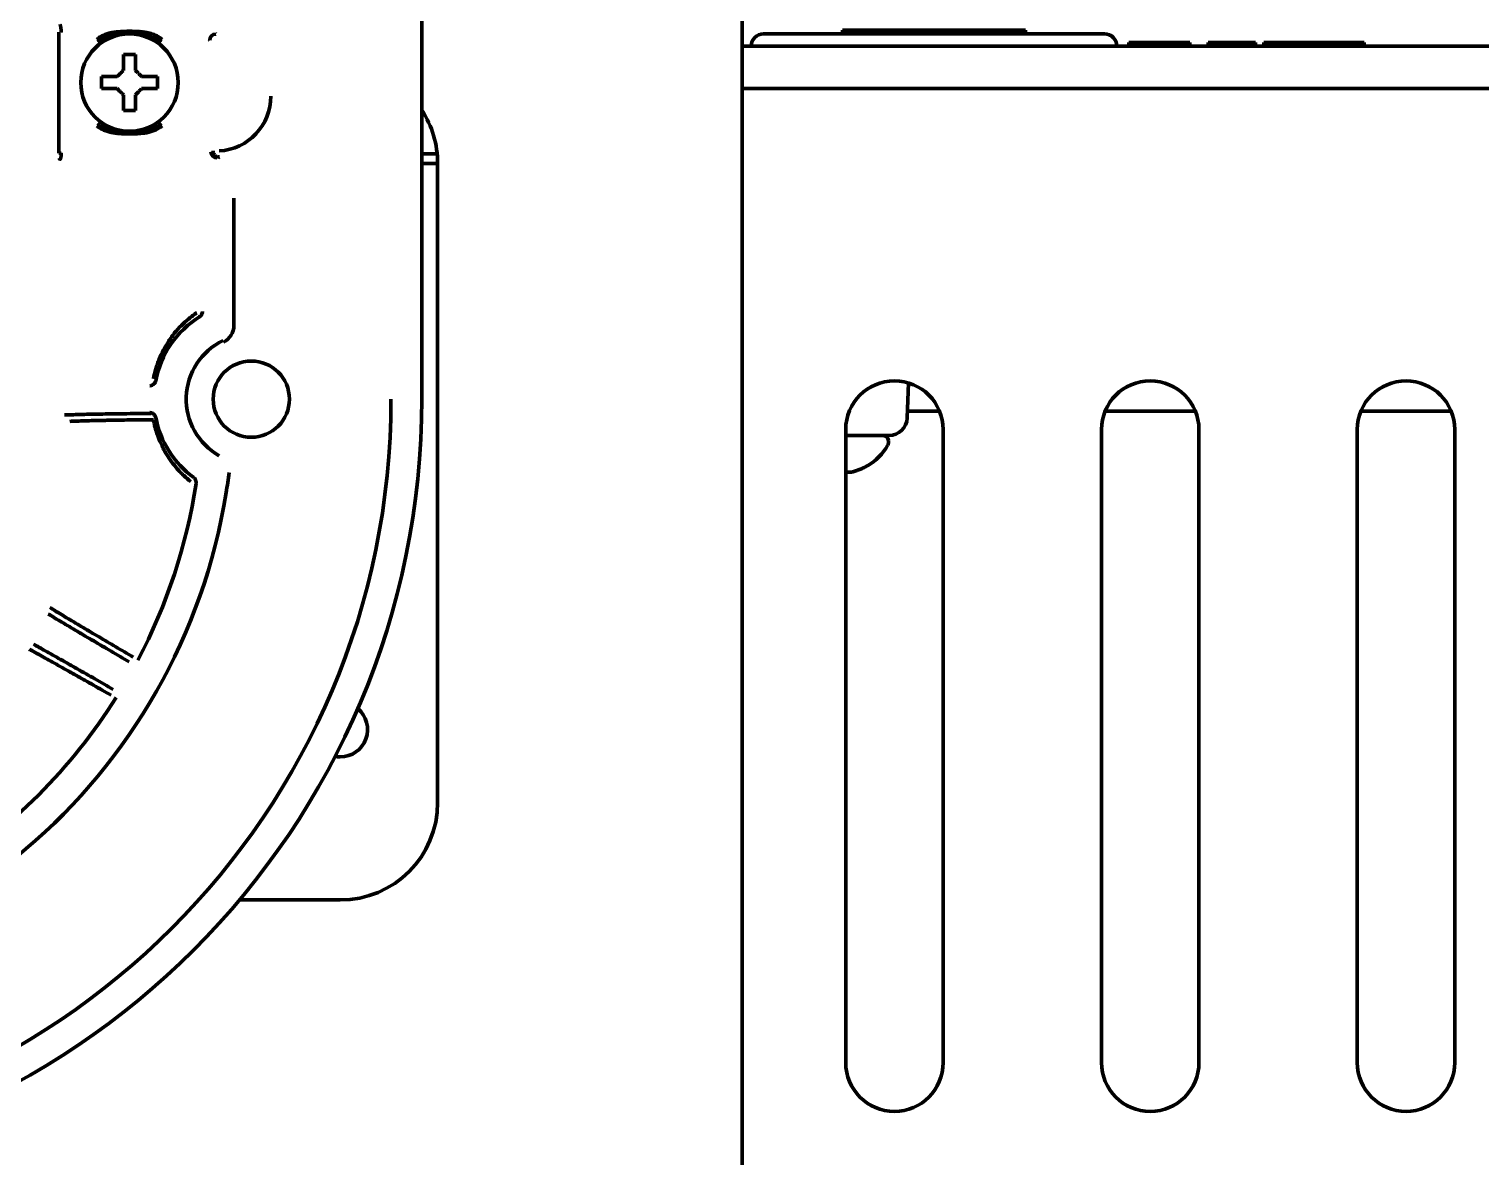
# Model space of a CAD drawing. Header units: inches. Extents: x -2898 to 7248, y 606 to 5598.
# Drawn here: x 2698 to 2817.2, y 5330.3 to 5422.9 of the extents above; entities that cross this region are included whole.
import ezdxf

# ---------------------------------------------------------------- set-up
doc = ezdxf.new("R2010")
doc.units = ezdxf.units.IN

msp = doc.modelspace()

# ---------------------------------------------------------------- linework, layer by layer
at = {"linetype": 'Continuous', "lineweight": 70}
for p, q in [((2730.25, 5464.56), (2730.25, 5392.55)), ((2756.55, 5428.85), (2756.55, 4805.55)), ((2700.46, 5412.76), (2700.46, 5422.68)), ((2713.34, 5422.54), (2713.3, 5422.57)), ((2758.3, 5422.55), (2786.3, 5422.55)), ((2764.8, 5422.85), (2766.3, 5422.85)), ((2764.8, 5422.85), (2764.8, 5422.55)), ((2766.3, 5422.85), (2778.3, 5422.85)), ((2779.8, 5422.85), (2778.3, 5422.85)), ((2779.8, 5422.55), (2779.8, 5422.85)), ((2712.84, 5422.04), (2712.8, 5422.08)), ((2756.55, 5421.55), (2981.43, 5421.55)), ((2788.8, 5421.85), (2788.3, 5421.85)), ((2788.3, 5421.85), (2788.3, 5421.55)), ((2788.8, 5421.85), (2792.8, 5421.85)), ((2793.3, 5421.85), (2792.8, 5421.85)), ((2793.3, 5421.55), (2793.3, 5421.85)), ((2794.8, 5421.85), (2794.8, 5421.55)), ((2794.8, 5421.85), (2795.48, 5421.85)), ((2795.48, 5421.85), (2796.73, 5421.85)), ((2795.48, 5421.85), (2795.48, 5421.55)), ((2796.73, 5421.85), (2798, 5421.85)), ((2796.73, 5421.85), (2796.73, 5421.55)), ((2798, 5421.85), (2798.7, 5421.85)), ((2798, 5421.85), (2798, 5421.55)), ((2798.7, 5421.85), (2798.7, 5421.55)), ((2799.38, 5421.85), (2799.76, 5421.85)), ((2799.38, 5421.85), (2799.38, 5421.55)), ((2799.76, 5421.85), (2799.76, 5421.55)), ((2799.76, 5421.85), (2800.46, 5421.85)), ((2800.46, 5421.55), (2800.46, 5421.85)), ((2800.46, 5421.85), (2800.5, 5421.85)), ((2800.5, 5421.85), (2801.52, 5421.85)), ((2800.5, 5421.55), (2800.5, 5421.85)), ((2801.52, 5421.85), (2802.21, 5421.85)), ((2801.52, 5421.85), (2801.52, 5421.55)), ((2802.21, 5421.55), (2802.21, 5421.85)), ((2802.21, 5421.85), (2804.4, 5421.85)), ((2804.4, 5421.85), (2804.98, 5421.85)), ((2804.4, 5421.55), (2804.4, 5421.85)), ((2804.98, 5421.55), (2804.98, 5421.85)), ((2804.98, 5421.85), (2805.75, 5421.85)), ((2805.75, 5421.85), (2806.8, 5421.85)), ((2805.75, 5421.85), (2805.75, 5421.55)), ((2806.8, 5421.85), (2807.62, 5421.85)), ((2806.8, 5421.85), (2806.8, 5421.55)), ((2807.62, 5421.85), (2807.62, 5421.55)), ((2703.95, 5418.55), (2703.95, 5419.05)), ((2708.55, 5419.05), (2708.55, 5418.55)), ((2703.95, 5418.05), (2703.95, 5418.55)), ((2708.55, 5418.55), (2708.55, 5418.05)), ((2756.56, 5418.05), (3070.05, 5418.05)), ((2700.65, 5412.76), (2700.46, 5412.76)), ((2731.51, 5412.69), (2730.25, 5412.69)), ((2730.25, 5411.89), (2731.55, 5411.89)), ((2731.55, 5411.91), (2731.55, 5359.41)), ((2714.82, 5398.59), (2714.82, 5409.05)), ((2770.1, 5391), (2770.2, 5393.88)), ((2772.76, 5391.55), (2770.12, 5391.55)), ((2793.76, 5391.55), (2786.34, 5391.55)), ((2814.76, 5391.55), (2807.34, 5391.55)), ((2765.05, 5338.05), (2765.05, 5390.05)), ((2768.6, 5389.55), (2765.05, 5389.55)), ((2768.55, 5388.95), (2768.55, 5389.15)), ((2773.05, 5390.05), (2773.05, 5338.05)), ((2786.05, 5338.05), (2786.05, 5390.05)), ((2794.05, 5390.05), (2794.05, 5338.05)), ((2807.05, 5338.05), (2807.05, 5390.05)), ((2815.05, 5390.05), (2815.05, 5338.05)), ((2766.85, 5387.1), (2766.85, 5387.07)), ((2723.55, 5351.41), (2715.27, 5351.41))]:
    msp.add_line(p, q, dxfattribs=at)
for centre, radius in [((2706.25, 5418.55), 4), ((2716.25, 5392.55), 3.13)]:
    msp.add_circle(centre, radius, dxfattribs=at)
for centre, radius, start, end in [((2758.3, 5421.55), 1, 90, 180), ((2786.3, 5421.55), 1, 0, 90), ((2713.36, 5417.43), 4.5, 273.2098, 0.0026), ((2723.55, 5411.91), 8, 0, 33.1242), ((2716.25, 5392.55), 7.99, 122.0759, 169.1104), ((2716.25, 5392.55), 5.34, 115.7368, 240.4997), ((2769.05, 5390.05), 4, 0, 180), ((2790.05, 5390.05), 4, 0, 180), ((2811.05, 5390.05), 4, 0, 180), ((2666.25, 5392.55), 64, 180, 0), ((2666.25, 5392.55), 61.47, 180, 0), ((2716.25, 5392.55), 7.99, 190.8896, 233.7004), ((2768.6, 5391.05), 1.5, 270, 358), ((2768.15, 5389.15), 0.4, 0, 90), ((2764.35, 5391.17), 4.8, 301.3727, 329.6988), ((2768.15, 5388.95), 0.4, 329.6988, 0), ((2666.25, 5392.55), 45.99, 332.2154, 351.3469), ((2664.61, 5392.81), 50.21, 350.9077, 352.8054), ((2666.25, 5392.55), 48.55, 189.0902, 350.9098), ((2666.25, 5392.55), 45.99, 302.2154, 327.7846), ((2723.55, 5365.41), 2.25, 270, 50.2594), ((2723.55, 5365.41), 2.25, 259.0481, 270), ((2723.55, 5359.41), 8, 270, 0), ((2769.05, 5338.05), 4, 180, 0), ((2790.05, 5338.05), 4, 180, 0), ((2811.05, 5338.05), 4, 180, 0)]:
    msp.add_arc(centre, radius, start, end, dxfattribs=at)
for centre, major_axis, ratio, start_param, end_param in [((2713.34, 5422.04), (0.424, 0.265), 0.996619, 1.014163, 2.581916), ((2713.44, 5412.86), (0.186, -0.464), 0.998896, 4.332447, 5.902482), ((2700.55, 5412.35), (-0.0707, 0.0707), 0.999695, 0.785279, 2.355718), ((2713.32, 5398.59), (-1.42, -0.5), 0.998612, 1.684757, 2.803906)]:
    msp.add_ellipse(centre, major_axis=major_axis, ratio=ratio, start_param=start_param, end_param=end_param, dxfattribs=at)
for points in [[(2700.65, 5422.68), (2700.65, 5422.69), (2700.65, 5422.72), (2700.64, 5422.77), (2700.64, 5422.82), (2700.64, 5422.88), (2700.63, 5422.93), (2700.62, 5422.99), (2700.62, 5423.05), (2700.61, 5423.11), (2700.6, 5423.16), (2700.58, 5423.22), (2700.57, 5423.28), (2700.56, 5423.31), (2700.55, 5423.32)], [(2705.75, 5419.55), (2705.75, 5419.6), (2705.75, 5419.71), (2705.75, 5419.87), (2705.75, 5420.03), (2705.75, 5420.19), (2705.75, 5420.34), (2705.75, 5420.49), (2705.75, 5420.66), (2705.75, 5420.78), (2705.75, 5420.85)], [(2705.75, 5420.85), (2705.91, 5420.85), (2706.25, 5420.85), (2706.58, 5420.85), (2706.75, 5420.85)], [(2705.25, 5419.05), (2705.27, 5419.07), (2705.32, 5419.12), (2705.39, 5419.19), (2705.46, 5419.26), (2705.53, 5419.33), (2705.6, 5419.4), (2705.68, 5419.48), (2705.72, 5419.52), (2705.75, 5419.55)], [(2706.75, 5419.55), (2706.77, 5419.52), (2706.82, 5419.47), (2706.9, 5419.4), (2706.97, 5419.33), (2707.04, 5419.25), (2707.11, 5419.19), (2707.18, 5419.12), (2707.22, 5419.07), (2707.25, 5419.05)], [(2707.25, 5419.05), (2707.3, 5419.05), (2707.41, 5419.05), (2707.57, 5419.05), (2707.73, 5419.05), (2707.89, 5419.05), (2708.04, 5419.05), (2708.19, 5419.05), (2708.36, 5419.05), (2708.48, 5419.05), (2708.55, 5419.05)], [(2705.25, 5418.05), (2705.19, 5418.05), (2705.08, 5418.05), (2704.92, 5418.05), (2704.76, 5418.05), (2704.61, 5418.05), (2704.46, 5418.05), (2704.3, 5418.05), (2704.13, 5418.05), (2704.01, 5418.05), (2703.95, 5418.05)], [(2705.75, 5417.55), (2705.72, 5417.57), (2705.67, 5417.63), (2705.6, 5417.7), (2705.52, 5417.77), (2705.45, 5417.84), (2705.38, 5417.91), (2705.32, 5417.98), (2705.27, 5418.02), (2705.25, 5418.05)], [(2707.25, 5418.05), (2707.22, 5418.02), (2707.18, 5417.98), (2707.1, 5417.91), (2707.03, 5417.83), (2706.96, 5417.76), (2706.89, 5417.69), (2706.82, 5417.62), (2706.77, 5417.57), (2706.75, 5417.55)], [(2706.75, 5417.55), (2706.75, 5417.49), (2706.75, 5417.39), (2706.75, 5417.22), (2706.75, 5417.06), (2706.75, 5416.91), (2706.75, 5416.76), (2706.75, 5416.6), (2706.75, 5416.44), (2706.75, 5416.31), (2706.75, 5416.25)], [(2706.75, 5416.25), (2706.58, 5416.25), (2706.25, 5416.25), (2705.91, 5416.25), (2705.75, 5416.25)], [(2713.64, 5412.44), (2713.59, 5412.42), (2713.54, 5412.4), (2713.49, 5412.38)], [(2765.55, 5386.55), (2765.6, 5386.57), (2765.71, 5386.6), (2765.87, 5386.65), (2766.03, 5386.7), (2766.19, 5386.76), (2766.34, 5386.83), (2766.49, 5386.9), (2766.66, 5386.99), (2766.78, 5387.06), (2766.85, 5387.1)], [(2765.05, 5386.55), (2765.07, 5386.55), (2765.12, 5386.54), (2765.2, 5386.54), (2765.27, 5386.54), (2765.34, 5386.54), (2765.41, 5386.54), (2765.48, 5386.54), (2765.52, 5386.55), (2765.55, 5386.55)]]:
    msp.add_open_spline(points, degree=3, dxfattribs=at)
for points, knots in [([(2708.92, 5422.1), (2708.83, 5422.17), (2708.74, 5422.24), (2708.54, 5422.36), (2708.44, 5422.41), (2708.28, 5422.48), (2708.23, 5422.5), (2708.15, 5422.53), (2708.12, 5422.54), (2708.06, 5422.56), (2707.93, 5422.6), (2707.78, 5422.63), (2707.56, 5422.68), (2707.32, 5422.71), (2707.09, 5422.73), (2706.91, 5422.74), (2706.85, 5422.75), (2706.73, 5422.75), (2706.67, 5422.75), (2706.49, 5422.76), (2706.37, 5422.76), (2706.19, 5422.76), (2706.13, 5422.76), (2706.01, 5422.76), (2705.95, 5422.75), (2705.77, 5422.75), (2705.65, 5422.75), (2705.29, 5422.73), (2705.06, 5422.7), (2704.8, 5422.65), (2704.77, 5422.65), (2704.71, 5422.63), (2704.68, 5422.63), (2704.6, 5422.61), (2704.43, 5422.56), (2704.27, 5422.5), (2704.06, 5422.41), (2703.96, 5422.36), (2703.83, 5422.28), (2703.81, 5422.27), (2703.76, 5422.24), (2703.74, 5422.22), (2703.66, 5422.17), (2703.62, 5422.14), (2703.57, 5422.1)], [0, 0, 0, 0, 0.0625, 0.0625, 0.125, 0.125, 0.15625, 0.15625, 0.171875, 0.171875, 0.1875, 0.25, 0.25, 0.3125, 0.375, 0.375, 0.40625, 0.40625, 0.4375, 0.4375, 0.5, 0.5, 0.53125, 0.53125, 0.5625, 0.5625, 0.625, 0.625, 0.75, 0.75, 0.765625, 0.765625, 0.78125, 0.78125, 0.8125, 0.875, 0.875, 0.9375, 0.9375, 0.953125, 0.953125, 0.96875, 0.96875, 1, 1, 1, 1]), ([(2708.87, 5421.9), (2708.78, 5421.97), (2708.68, 5422.04), (2708.49, 5422.15), (2708.39, 5422.21), (2708.23, 5422.28), (2708.18, 5422.3), (2708.1, 5422.33), (2708.07, 5422.34), (2708.02, 5422.36), (2707.88, 5422.41), (2707.74, 5422.45), (2707.41, 5422.52), (2707.18, 5422.56), (2706.83, 5422.59), (2706.72, 5422.6), (2706.48, 5422.6), (2706.37, 5422.61), (2706.19, 5422.61), (2706.13, 5422.61), (2706.01, 5422.6), (2705.96, 5422.6), (2705.78, 5422.6), (2705.67, 5422.59), (2705.32, 5422.56), (2705.09, 5422.52), (2704.84, 5422.47), (2704.81, 5422.46), (2704.75, 5422.45), (2704.72, 5422.44), (2704.64, 5422.41), (2704.59, 5422.4), (2704.42, 5422.34), (2704.32, 5422.3), (2704.11, 5422.21), (2704.01, 5422.16), (2703.89, 5422.08), (2703.86, 5422.07), (2703.81, 5422.04), (2703.79, 5422.02), (2703.72, 5421.97), (2703.67, 5421.94), (2703.63, 5421.9)], [0, 0, 0, 0, 0.0625, 0.0625, 0.125, 0.125, 0.15625, 0.15625, 0.171875, 0.171875, 0.1875, 0.25, 0.25, 0.375, 0.375, 0.4375, 0.4375, 0.5, 0.5, 0.53125, 0.53125, 0.5625, 0.5625, 0.625, 0.625, 0.75, 0.75, 0.765625, 0.765625, 0.78125, 0.78125, 0.8125, 0.8125, 0.875, 0.875, 0.9375, 0.9375, 0.953125, 0.953125, 0.96875, 0.96875, 1, 1, 1, 1]), ([(2706.75, 5420.85), (2706.75, 5420.64), (2706.75, 5420.44), (2706.75, 5420.11), (2706.75, 5420), (2706.75, 5419.78), (2706.75, 5419.66), (2706.75, 5419.55)], [0, 0, 0, 0, 0.5, 0.5, 0.75, 0.75, 1, 1, 1, 1]), ([(2703.95, 5419.05), (2704.15, 5419.05), (2704.36, 5419.05), (2704.68, 5419.05), (2704.79, 5419.05), (2705.02, 5419.05), (2705.13, 5419.05), (2705.25, 5419.05)], [0, 0, 0, 0, 0.5, 0.5, 0.75, 0.75, 1, 1, 1, 1]), ([(2708.55, 5418.05), (2708.34, 5418.05), (2708.13, 5418.05), (2707.81, 5418.05), (2707.7, 5418.05), (2707.48, 5418.05), (2707.36, 5418.05), (2707.25, 5418.05)], [0, 0, 0, 0, 0.5, 0.5, 0.75, 0.75, 1, 1, 1, 1]), ([(2705.75, 5416.25), (2705.75, 5416.45), (2705.75, 5416.66), (2705.75, 5416.99), (2705.75, 5417.1), (2705.75, 5417.32), (2705.75, 5417.43), (2705.75, 5417.55)], [0, 0, 0, 0, 0.5, 0.5, 0.75, 0.75, 1, 1, 1, 1]), ([(2703.63, 5415.19), (2703.72, 5415.12), (2703.81, 5415.06), (2704.01, 5414.94), (2704.11, 5414.89), (2704.26, 5414.82), (2704.31, 5414.8), (2704.4, 5414.76), (2704.42, 5414.75), (2704.48, 5414.73), (2704.61, 5414.69), (2704.75, 5414.65), (2705.09, 5414.57), (2705.31, 5414.54), (2705.66, 5414.51), (2705.78, 5414.5), (2706.01, 5414.49), (2706.13, 5414.49), (2706.3, 5414.49), (2706.36, 5414.49), (2706.48, 5414.49), (2706.54, 5414.49), (2706.71, 5414.5), (2706.83, 5414.51), (2707.17, 5414.54), (2707.4, 5414.57), (2707.66, 5414.63), (2707.69, 5414.64), (2707.74, 5414.65), (2707.77, 5414.66), (2707.85, 5414.68), (2707.91, 5414.7), (2708.07, 5414.75), (2708.18, 5414.79), (2708.39, 5414.89), (2708.49, 5414.94), (2708.61, 5415.01), (2708.63, 5415.03), (2708.68, 5415.06), (2708.71, 5415.07), (2708.78, 5415.12), (2708.82, 5415.16), (2708.87, 5415.19)], [0, 0, 0, 0, 0.0625, 0.0625, 0.125, 0.125, 0.15625, 0.15625, 0.171875, 0.171875, 0.1875, 0.25, 0.25, 0.375, 0.375, 0.4375, 0.4375, 0.5, 0.5, 0.53125, 0.53125, 0.5625, 0.5625, 0.625, 0.625, 0.75, 0.75, 0.765625, 0.765625, 0.78125, 0.78125, 0.8125, 0.8125, 0.875, 0.875, 0.9375, 0.9375, 0.953125, 0.953125, 0.96875, 0.96875, 1, 1, 1, 1]), ([(2703.57, 5414.99), (2703.66, 5414.92), (2703.76, 5414.86), (2703.95, 5414.74), (2704.05, 5414.69), (2704.21, 5414.62), (2704.26, 5414.6), (2704.35, 5414.57), (2704.37, 5414.56), (2704.43, 5414.54), (2704.57, 5414.5), (2704.71, 5414.46), (2704.94, 5414.42), (2705.17, 5414.38), (2705.41, 5414.36), (2705.58, 5414.35), (2705.64, 5414.35), (2705.76, 5414.35), (2705.82, 5414.34), (2706, 5414.34), (2706.13, 5414.34), (2706.31, 5414.34), (2706.37, 5414.34), (2706.49, 5414.34), (2706.55, 5414.34), (2706.73, 5414.34), (2706.85, 5414.35), (2707.2, 5414.37), (2707.44, 5414.39), (2707.7, 5414.44), (2707.73, 5414.45), (2707.78, 5414.46), (2707.81, 5414.47), (2707.9, 5414.49), (2708.07, 5414.54), (2708.23, 5414.6), (2708.44, 5414.69), (2708.54, 5414.74), (2708.66, 5414.81), (2708.69, 5414.83), (2708.73, 5414.86), (2708.76, 5414.87), (2708.83, 5414.92), (2708.88, 5414.96), (2708.92, 5414.99)], [0, 0, 0, 0, 0.0625, 0.0625, 0.125, 0.125, 0.15625, 0.15625, 0.171875, 0.171875, 0.1875, 0.25, 0.25, 0.3125, 0.375, 0.375, 0.40625, 0.40625, 0.4375, 0.4375, 0.5, 0.5, 0.53125, 0.53125, 0.5625, 0.5625, 0.625, 0.625, 0.75, 0.75, 0.765625, 0.765625, 0.78125, 0.78125, 0.8125, 0.875, 0.875, 0.9375, 0.9375, 0.953125, 0.953125, 0.96875, 0.96875, 1, 1, 1, 1]), ([(2713.12, 5412.94), (2713.12, 5412.91), (2713.12, 5412.87), (2713.13, 5412.8), (2713.14, 5412.77), (2713.17, 5412.71), (2713.19, 5412.68), (2713.23, 5412.62), (2713.25, 5412.6), (2713.3, 5412.55), (2713.32, 5412.53), (2713.38, 5412.5), (2713.41, 5412.48), (2713.48, 5412.46), (2713.51, 5412.45), (2713.58, 5412.44), (2713.61, 5412.44), (2713.64, 5412.44)], [0, 0, 0, 0, 0.125, 0.125, 0.25, 0.25, 0.375, 0.375, 0.5, 0.5, 0.625, 0.625, 0.75, 0.75, 0.875, 0.875, 1, 1, 1, 1]), ([(2700.55, 5412.25), (2700.55, 5412.25), (2700.55, 5412.25), (2700.56, 5412.25), (2700.56, 5412.25), (2700.56, 5412.26), (2700.56, 5412.26), (2700.56, 5412.26), (2700.57, 5412.26), (2700.57, 5412.26), (2700.57, 5412.26), (2700.57, 5412.27), (2700.57, 5412.27), (2700.57, 5412.27), (2700.58, 5412.27), (2700.58, 5412.28), (2700.58, 5412.28), (2700.58, 5412.28), (2700.58, 5412.28), (2700.58, 5412.29), (2700.59, 5412.29), (2700.59, 5412.3), (2700.59, 5412.3), (2700.59, 5412.3), (2700.59, 5412.31), (2700.59, 5412.31), (2700.6, 5412.32), (2700.6, 5412.32), (2700.6, 5412.32), (2700.6, 5412.33), (2700.6, 5412.33), (2700.6, 5412.34), (2700.6, 5412.34), (2700.61, 5412.35), (2700.61, 5412.35), (2700.61, 5412.36), (2700.61, 5412.36), (2700.61, 5412.37), (2700.61, 5412.37), (2700.61, 5412.38), (2700.61, 5412.38), (2700.62, 5412.39), (2700.62, 5412.39), (2700.62, 5412.4), (2700.62, 5412.41), (2700.62, 5412.41), (2700.62, 5412.42), (2700.62, 5412.43), (2700.63, 5412.45), (2700.63, 5412.49), (2700.64, 5412.52), (2700.64, 5412.55), (2700.64, 5412.58), (2700.64, 5412.6), (2700.64, 5412.62), (2700.65, 5412.64), (2700.65, 5412.66), (2700.65, 5412.68), (2700.65, 5412.69), (2700.65, 5412.71), (2700.65, 5412.73), (2700.65, 5412.75), (2700.65, 5412.76), (2700.65, 5412.76)], [0, 0, 0, 0, 0.015383, 0.030642, 0.04578, 0.060796, 0.07569, 0.090464, 0.105118, 0.119651, 0.134066, 0.148361, 0.162537, 0.176595, 0.190535, 0.204357, 0.218062, 0.231651, 0.245122, 0.258478, 0.271717, 0.284841, 0.297849, 0.310743, 0.323521, 0.336185, 0.348735, 0.361171, 0.373493, 0.385703, 0.397799, 0.409782, 0.421652, 0.43341, 0.445056, 0.45659, 0.468013, 0.479324, 0.490524, 0.501614, 0.512592, 0.523459, 0.534216, 0.544863, 0.5554, 0.565828, 0.576145, 0.586353, 0.635571, 0.684796, 0.734095, 0.783531, 0.806444, 0.828729, 0.850396, 0.871438, 0.891831, 0.911565, 0.930648, 0.949062, 0.966772, 0.983755, 1, 1, 1, 1]), ([(2712.24, 5399.74), (2712.24, 5399.7), (2712.23, 5399.66), (2712.22, 5399.61), (2712.22, 5399.6), (2712.21, 5399.58), (2712.21, 5399.57), (2712.19, 5399.54), (2712.18, 5399.5), (2712.15, 5399.46), (2712.14, 5399.44), (2712.13, 5399.43), (2712.12, 5399.41), (2712.11, 5399.41), (2712.07, 5399.37), (2712.04, 5399.34), (2712, 5399.32)], [0, 0, 0, 0, 0.25, 0.25, 0.3125, 0.3125, 0.375, 0.375, 0.5, 0.625, 0.625, 0.6875, 0.6875, 0.75, 0.75, 1, 1, 1, 1]), ([(2711.79, 5399.65), (2711.73, 5399.62), (2711.67, 5399.58), (2711.56, 5399.5), (2711.39, 5399.37), (2711.22, 5399.24), (2710.9, 5398.98), (2710.7, 5398.79), (2710.32, 5398.4), (2710.13, 5398.2), (2709.91, 5397.93), (2709.87, 5397.87), (2709.79, 5397.76), (2709.75, 5397.71), (2709.62, 5397.54), (2709.54, 5397.42), (2709.32, 5397.08), (2709.18, 5396.84), (2708.92, 5396.35), (2708.8, 5396.1), (2708.67, 5395.77), (2708.64, 5395.71), (2708.59, 5395.58), (2708.52, 5395.38), (2708.46, 5395.18), (2708.34, 5394.77), (2708.27, 5394.5), (2708.22, 5394.22)], [0, 0, 0, 0, 0.03125, 0.03125, 0.0625, 0.125, 0.125, 0.25, 0.25, 0.375, 0.375, 0.40625, 0.40625, 0.4375, 0.4375, 0.5, 0.5, 0.625, 0.625, 0.75, 0.75, 0.78125, 0.78125, 0.8125, 0.875, 0.875, 1, 1, 1, 1]), ([(2708.4, 5394.06), (2708.39, 5394.03), (2708.39, 5394), (2708.37, 5393.96), (2708.37, 5393.95), (2708.35, 5393.92), (2708.35, 5393.91), (2708.32, 5393.87), (2708.31, 5393.85), (2708.28, 5393.82), (2708.27, 5393.81), (2708.25, 5393.78), (2708.24, 5393.78), (2708.2, 5393.75), (2708.18, 5393.73), (2708.14, 5393.71), (2708.13, 5393.7), (2708.1, 5393.69), (2708.09, 5393.69), (2708.05, 5393.67), (2707.99, 5393.66), (2707.94, 5393.65), (2707.91, 5393.65)], [0, 0, 0, 0, 0.125, 0.125, 0.1875, 0.1875, 0.25, 0.25, 0.375, 0.375, 0.4375, 0.4375, 0.5, 0.5, 0.625, 0.625, 0.6875, 0.6875, 0.75, 0.75, 0.875, 1, 1, 1, 1]), ([(2700.91, 5391.25), (2701.09, 5391.25), (2701.28, 5391.26), (2701.71, 5391.27), (2702.16, 5391.29), (2702.68, 5391.3), (2703.09, 5391.31), (2703.23, 5391.31), (2703.44, 5391.31), (2703.55, 5391.32), (2703.66, 5391.32), (2703.74, 5391.32), (2703.78, 5391.32), (2704.12, 5391.33), (2704.43, 5391.33), (2705.09, 5391.34), (2705.76, 5391.35), (2706.48, 5391.36), (2707.22, 5391.37), (2707.6, 5391.37), (2707.99, 5391.37)], [0, 0, 0, 0, 0.125, 0.125, 0.25, 0.375, 0.375, 0.4375, 0.4375, 0.46875, 0.484375, 0.484375, 0.5, 0.5, 0.625, 0.625, 0.75, 0.875, 0.875, 1, 1, 1, 1]), ([(2707.91, 5391.44), (2707.94, 5391.44), (2707.97, 5391.44), (2708.01, 5391.43), (2708.02, 5391.43), (2708.05, 5391.42), (2708.06, 5391.42), (2708.1, 5391.4), (2708.13, 5391.39), (2708.17, 5391.37), (2708.18, 5391.36), (2708.2, 5391.35), (2708.22, 5391.34), (2708.25, 5391.31), (2708.27, 5391.29), (2708.3, 5391.26), (2708.31, 5391.25), (2708.32, 5391.22), (2708.33, 5391.21), (2708.35, 5391.17), (2708.37, 5391.15), (2708.38, 5391.11), (2708.39, 5391.09), (2708.39, 5391.07), (2708.4, 5391.05), (2708.4, 5391.04)], [0, 0, 0, 0, 0.125, 0.125, 0.1875, 0.1875, 0.25, 0.25, 0.375, 0.375, 0.4375, 0.4375, 0.5, 0.5, 0.625, 0.625, 0.6875, 0.6875, 0.75, 0.75, 0.875, 0.875, 0.9375, 0.9375, 1, 1, 1, 1]), ([(2701.36, 5390.72), (2701.54, 5390.73), (2701.72, 5390.74), (2702.13, 5390.75), (2702.57, 5390.77), (2703.07, 5390.78), (2703.46, 5390.79), (2703.6, 5390.79), (2703.81, 5390.8), (2703.88, 5390.8), (2704.02, 5390.8), (2704.09, 5390.8), (2704.31, 5390.81), (2704.46, 5390.81), (2704.69, 5390.81), (2704.77, 5390.82), (2704.92, 5390.82), (2705, 5390.82), (2705.4, 5390.83), (2705.73, 5390.83), (2706.4, 5390.84), (2706.75, 5390.85), (2707.47, 5390.86), (2707.84, 5390.86), (2708.21, 5390.86)], [0, 0, 0, 0, 0.125, 0.125, 0.25, 0.375, 0.375, 0.4375, 0.4375, 0.46875, 0.46875, 0.5, 0.5, 0.5625, 0.5625, 0.59375, 0.59375, 0.625, 0.625, 0.75, 0.75, 0.875, 0.875, 1, 1, 1, 1]), ([(2708.21, 5390.86), (2708.24, 5390.74), (2708.27, 5390.61), (2708.32, 5390.36), (2708.36, 5390.24), (2708.46, 5389.87), (2708.54, 5389.63), (2708.72, 5389.16), (2708.82, 5388.93), (2708.98, 5388.59), (2709.04, 5388.48), (2709.13, 5388.31), (2709.16, 5388.25), (2709.22, 5388.14), (2709.26, 5388.09), (2709.42, 5387.82), (2709.56, 5387.61), (2709.85, 5387.21), (2710.01, 5387.01), (2710.26, 5386.73), (2710.34, 5386.63), (2710.47, 5386.5), (2710.52, 5386.45), (2710.61, 5386.36), (2710.66, 5386.32), (2710.89, 5386.1), (2711.08, 5385.93), (2711.28, 5385.78)], [0, 0, 0, 0, 0.0625, 0.0625, 0.125, 0.125, 0.25, 0.25, 0.375, 0.375, 0.4375, 0.4375, 0.46875, 0.46875, 0.5, 0.5, 0.625, 0.625, 0.75, 0.75, 0.8125, 0.8125, 0.84375, 0.84375, 0.875, 0.875, 1, 1, 1, 1]), ([(2711.52, 5386.11), (2711.55, 5386.08), (2711.59, 5386.05), (2711.63, 5386), (2711.64, 5385.98), (2711.66, 5385.94), (2711.67, 5385.92), (2711.69, 5385.87), (2711.7, 5385.85), (2711.71, 5385.81), (2711.72, 5385.76), (2711.72, 5385.72), (2711.72, 5385.67), (2711.72, 5385.65), (2711.71, 5385.63)], [0, 0, 0, 0, 0.25, 0.25, 0.375, 0.375, 0.5, 0.5, 0.625, 0.625, 0.75, 0.875, 0.875, 1, 1, 1, 1]), ([(2706.22, 5370.98), (2705.72, 5371.27), (2705.22, 5371.56), (2704.25, 5372.13), (2703.77, 5372.41), (2703.08, 5372.82), (2702.85, 5372.95), (2702.51, 5373.15), (2702.4, 5373.22), (2702.23, 5373.32), (2702.17, 5373.35), (2702.06, 5373.42), (2702.01, 5373.45), (2701.52, 5373.74), (2701.1, 5373.99), (2700.31, 5374.46), (2699.93, 5374.69), (2699.57, 5374.9)], [0, 0, 0, 0, 0.2002, 0.2002, 0.4004, 0.4004, 0.500501, 0.500501, 0.550551, 0.550551, 0.575576, 0.575576, 0.600601, 0.600601, 0.800801, 0.800801, 1, 1, 1, 1]), ([(2706.56, 5371.36), (2706.07, 5371.65), (2705.59, 5371.93), (2704.65, 5372.48), (2704.2, 5372.75), (2703.53, 5373.15), (2703.3, 5373.28), (2702.98, 5373.47), (2702.87, 5373.54), (2702.71, 5373.63), (2702.65, 5373.66), (2702.55, 5373.73), (2702.49, 5373.76), (2702.02, 5374.04), (2701.62, 5374.28), (2700.85, 5374.74), (2700.48, 5374.96), (2699.99, 5375.26), (2699.85, 5375.35), (2699.71, 5375.43)], [0, 0, 0, 0, 0.184413, 0.184413, 0.368825, 0.368825, 0.461031, 0.461031, 0.507134, 0.507134, 0.530186, 0.530186, 0.553238, 0.553238, 0.73765, 0.73765, 0.922063, 0.922063, 1, 1, 1, 1]), ([(2698.36, 5372.42), (2698.67, 5372.25), (2699, 5372.06), (2699.74, 5371.65), (2700.16, 5371.41), (2700.82, 5371.04), (2701.05, 5370.91), (2701.33, 5370.75), (2701.39, 5370.72), (2701.5, 5370.65), (2701.56, 5370.62), (2701.74, 5370.52), (2701.85, 5370.46), (2702.44, 5370.12), (2702.92, 5369.85), (2703.91, 5369.29), (2704.41, 5369), (2704.92, 5368.71)], [0, 0, 0, 0, 0.173532, 0.173532, 0.380149, 0.380149, 0.483458, 0.483458, 0.509285, 0.509285, 0.535112, 0.535112, 0.586766, 0.586766, 0.793383, 0.793383, 1, 1, 1, 1]), ([(2698.03, 5372), (2698.05, 5371.99), (2698.07, 5371.98), (2698.13, 5371.94), (2698.18, 5371.92), (2698.58, 5371.7), (2698.95, 5371.49), (2699.73, 5371.06), (2700.14, 5370.83), (2700.78, 5370.47), (2701, 5370.35), (2701.27, 5370.2), (2701.33, 5370.17), (2701.44, 5370.1), (2701.5, 5370.07), (2701.66, 5369.98), (2701.89, 5369.85), (2702.12, 5369.72), (2702.35, 5369.59), (2702.47, 5369.52), (2702.82, 5369.32), (2703.06, 5369.19), (2703.77, 5368.78), (2704.26, 5368.51), (2704.75, 5368.23)], [0, 0, 0, 0, 0.010331, 0.010331, 0.034469, 0.034469, 0.227576, 0.227576, 0.420682, 0.420682, 0.517235, 0.517235, 0.541373, 0.541373, 0.565511, 0.565511, 0.613788, 0.662064, 0.662064, 0.710341, 0.710341, 0.806894, 0.806894, 1, 1, 1, 1])]:
    msp.add_open_spline(points, degree=3, knots=knots, dxfattribs=at)

doc.saveas('drawing.dxf')
